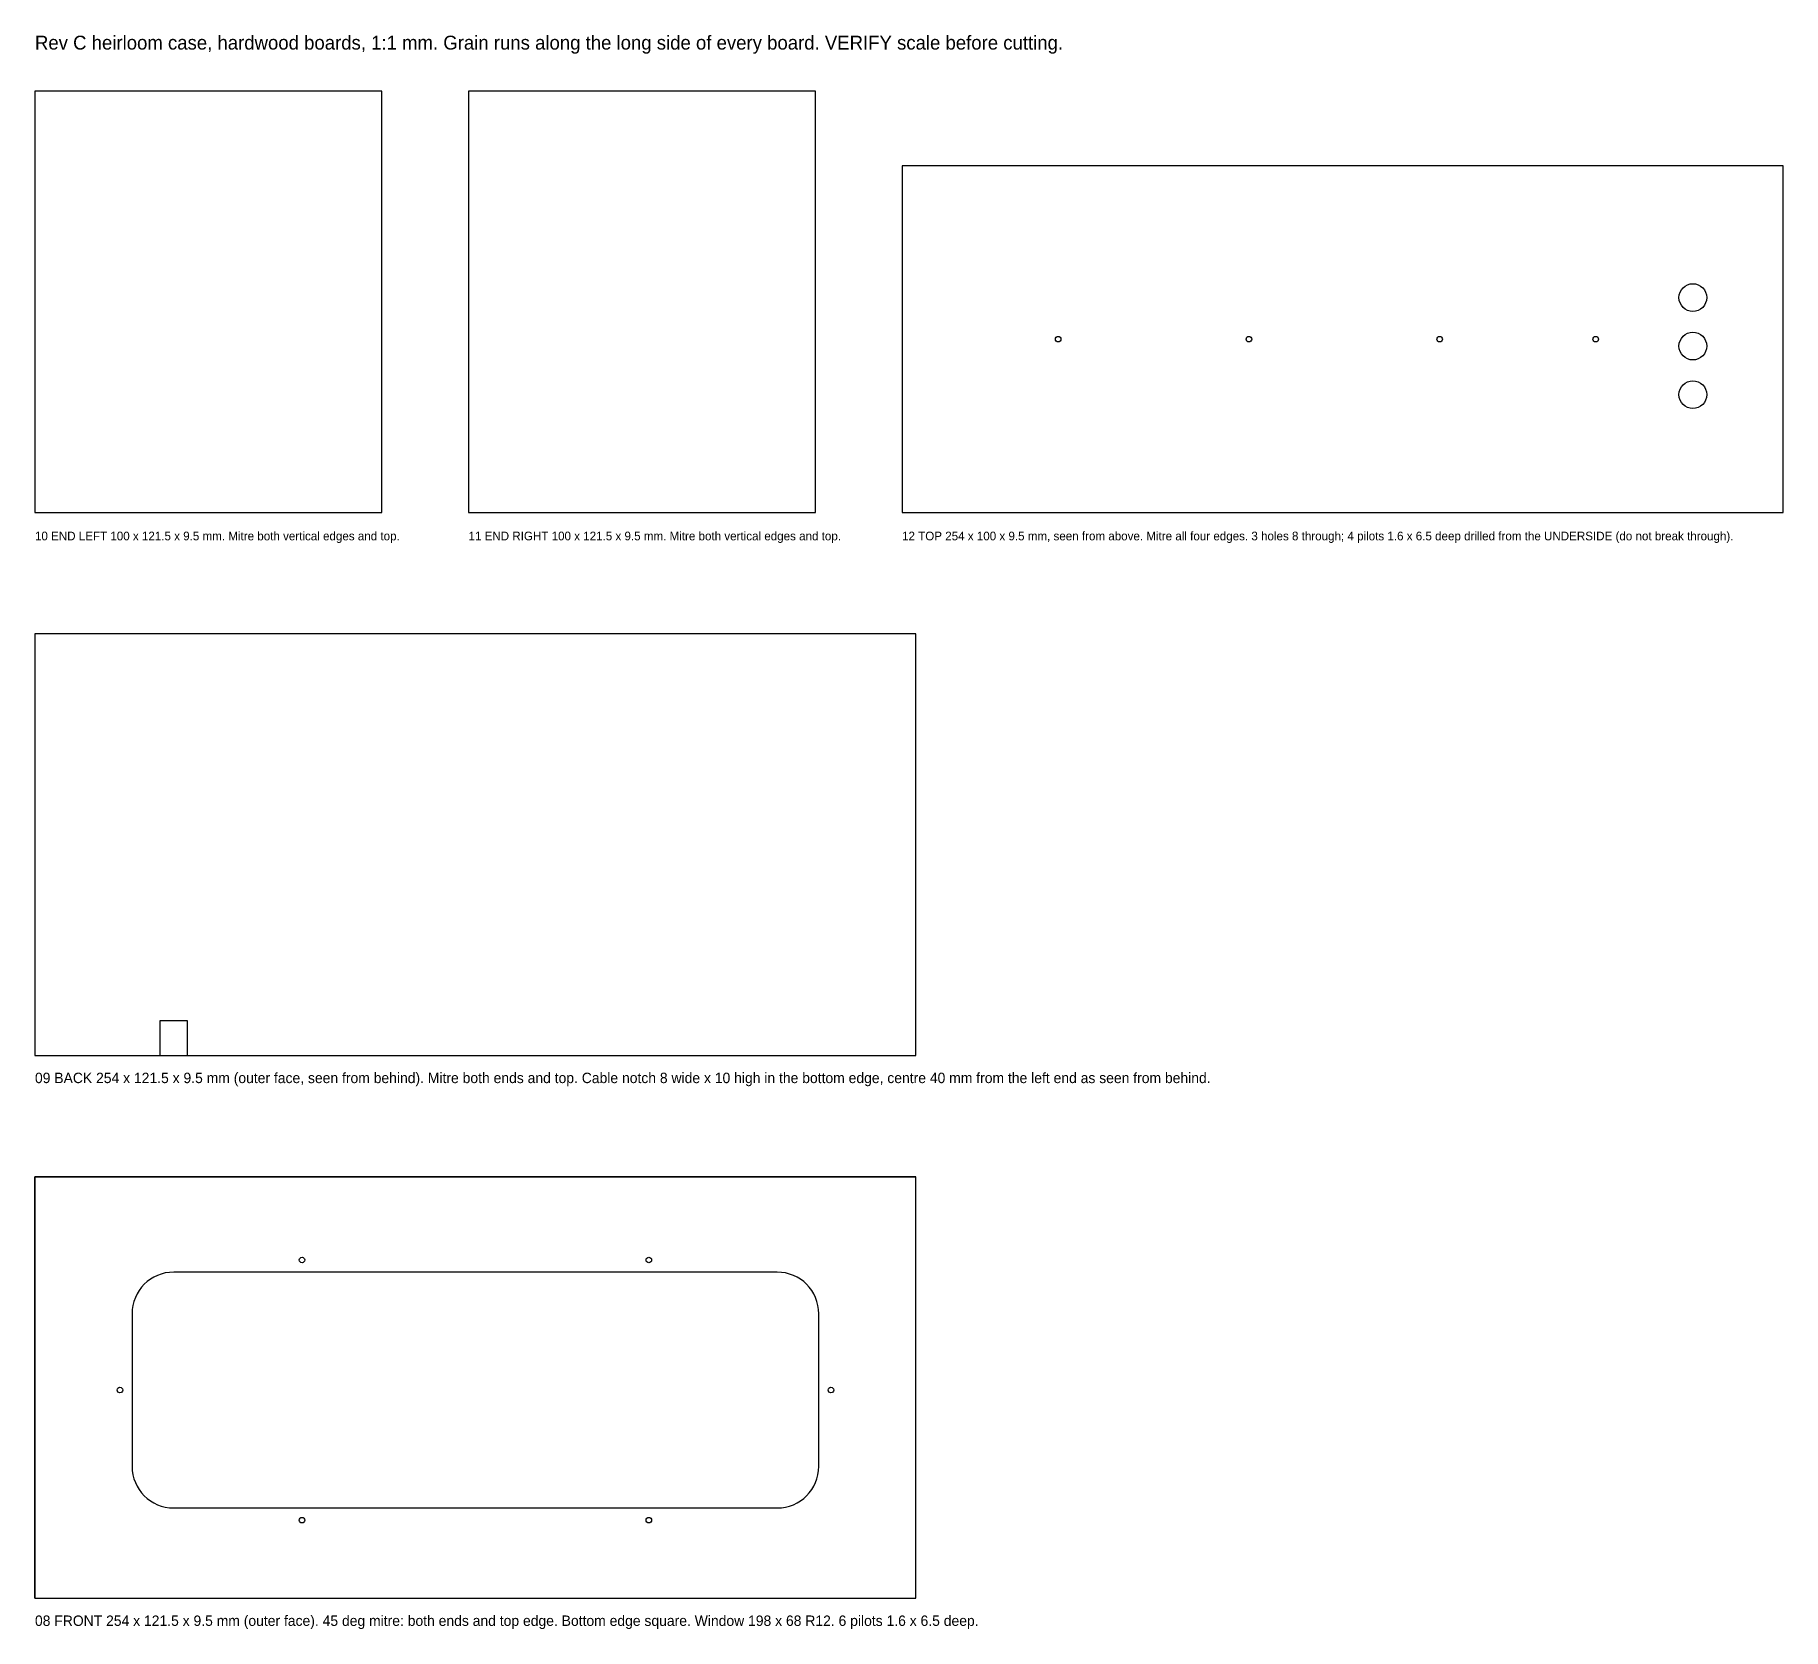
# Model space of a CAD drawing. Header units: millimetres. Extents: x 0 to 504, y -9 to 451.
import ezdxf

# ---------------------------------------------------------------- set-up
doc = ezdxf.new("R2010")
doc.units = ezdxf.units.MM
for name, color, linetype in [('CUT', 1, 'Continuous'), ('DRILL', 3, 'Continuous'), ('MITRE_45', 5, 'Continuous'), ('NOTES', 7, 'Continuous')]:
    doc.layers.add(name, color=color, linetype=linetype)

msp = doc.modelspace()

# ---------------------------------------------------------------- linework, layer by layer
at = {"layer": 'CUT'}
for p, q in [((100, 434.5), (0, 434.5)), ((0, 434.5), (0, 313)), ((100, 313), (100, 434.5)), ((225, 434.5), (125, 434.5)), ((125, 434.5), (125, 313)), ((225, 313), (225, 434.5)), ((504, 413), (250, 413)), ((250, 413), (250, 313)), ((504, 313), (504, 413)), ((0, 313), (100, 313)), ((125, 313), (225, 313)), ((250, 313), (504, 313)), ((254, 278), (0, 278)), ((0, 278), (0, 156.5)), ((254, 156.5), (254, 278)), ((44, 166.5), (36, 166.5)), ((36, 166.5), (36, 156.49)), ((44, 156.49), (44, 166.5)), ((0, 156.5), (254, 156.5)), ((36, 156.49), (44, 156.49)), ((254, 121.5), (0, 121.5)), ((0, 121.5), (0, 0)), ((254, 0), (254, 121.5)), ((214, 94), (40, 94)), ((28, 82), (28, 38)), ((226, 38), (226, 82)), ((40, 26), (214, 26)), ((0, 0), (254, 0))]:
    msp.add_line(p, q, dxfattribs=at)
for centre, start, end in [((40, 82), 90, 180), ((214, 82), 0, 90), ((40, 38), 180, 270), ((214, 38), 270, 0)]:
    msp.add_arc(centre, 12, start, end, dxfattribs=at)
at = {"layer": 'DRILL'}
for centre, radius in [((478, 375), 4), ((295, 363), 0.8), ((350, 363), 0.8), ((405, 363), 0.8), ((450, 363), 0.8), ((478, 361), 4), ((478, 347), 4), ((77, 97.5), 0.8), ((177, 97.5), 0.8), ((24.5, 60), 0.8), ((229.5, 60), 0.8), ((77, 22.5), 0.8), ((177, 22.5), 0.8)]:
    msp.add_circle(centre, radius, dxfattribs=at)
at = {"layer": 'MITRE_45'}
for p, q in [((0, 0), (0, 121.5)), ((0, 121.5), (254, 121.5)), ((254, 0), (254, 121.5))]:
    msp.add_line(p, q, dxfattribs=at)

# ---------------------------------------------------------------- texts
at = {"layer": 'NOTES'}
for s, height, p in [('Rev C heirloom case, hardwood boards, 1:1 mm. Grain runs along the long side of every board. VERIFY scale before cutting.', 4, (0, 446.5)), ('10 END LEFT 100 x 121.5 x 9.5 mm. Mitre both vertical edges and top.', 2.5, (0, 305)), ('11 END RIGHT 100 x 121.5 x 9.5 mm. Mitre both vertical edges and top.', 2.5, (125, 305)), ('12 TOP 254 x 100 x 9.5 mm, seen from above. Mitre all four edges. 3 holes 8 through; 4 pilots 1.6 x 6.5 deep drilled from the UNDERSIDE (do not break through).', 2.5, (250, 305)), ('09 BACK 254 x 121.5 x 9.5 mm (outer face, seen from behind). Mitre both ends and top. Cable notch 8 wide x 10 high in the bottom edge, centre 40 mm from the left end as seen from behind.', 3, (0, 148.5)), ('08 FRONT 254 x 121.5 x 9.5 mm (outer face). 45 deg mitre: both ends and top edge. Bottom edge square. Window 198 x 68 R12. 6 pilots 1.6 x 6.5 deep.', 3, (0, -8))]:
    msp.add_text(s, height=height, dxfattribs=at).set_placement(p)

doc.saveas('drawing.dxf')
